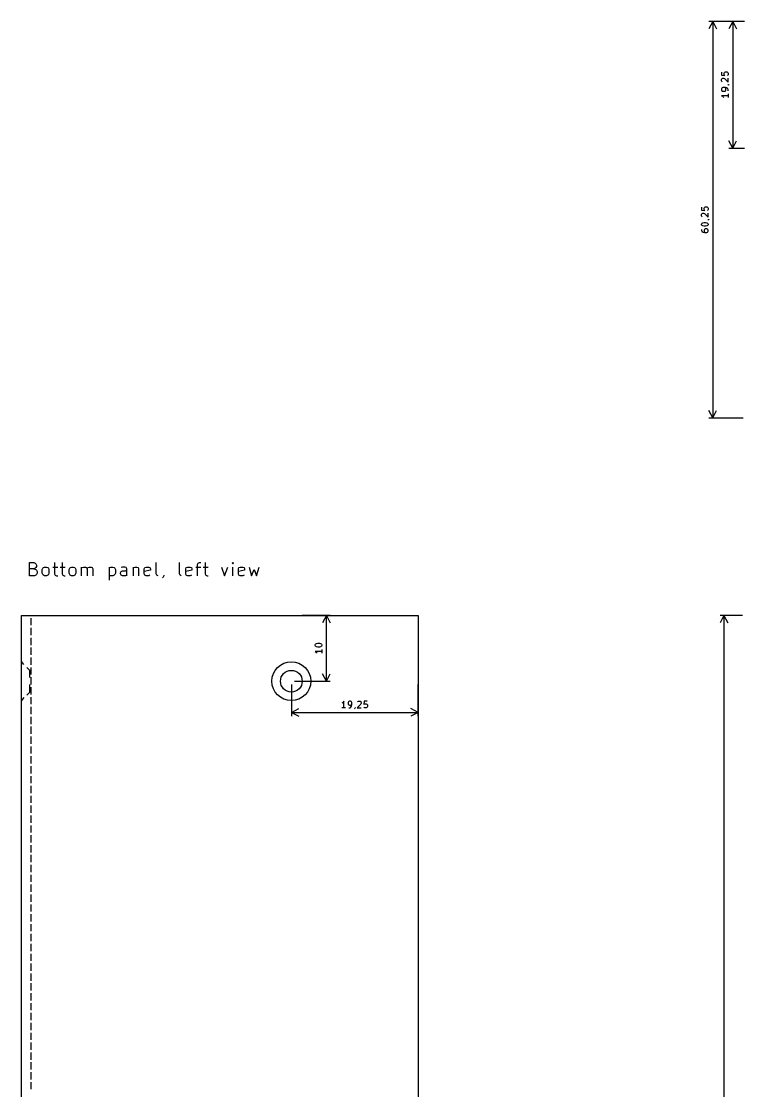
# Model space of a CAD drawing. Header units: millimetres. Extents: x 183 to 663, y -184 to 161.
# Drawn here: x 183.5 to 293.3, y -10.7 to 151.8 of the extents above; entities that cross this region are included whole.
import ezdxf

# ---------------------------------------------------------------- set-up
doc = ezdxf.new("R2010")
doc.units = ezdxf.units.MM
doc.layers.add('User.3', color=254, linetype='CONTINUOUS', true_color=0xb4dbd2)
doc.layers.add('User.4', color=57, linetype='CONTINUOUS', true_color=0x484848)

msp = doc.modelspace()

# ---------------------------------------------------------------- linework, layer by layer
at = {"layer": 'User.3', "linetype": 'CONTINUOUS'}
for p, q in [((288.5, 151.75), (287.913579, 150.623496)), ((293.1, 151.75), (287.91358, 151.75)), ((288.5, 151.75), (288.5, 91.5)), ((288.5, 151.75), (289.086421, 150.623496)), ((291.542001, 151.75), (290.95558, 150.623496)), ((293.342001, 151.75), (290.955581, 151.75)), ((291.542001, 151.75), (291.542001, 132.5)), ((291.542001, 151.75), (292.128422, 150.623496)), ((289.84682, 144.029761), (289.84682, 143.553571)), ((289.84682, 143.553571), (290.32301, 143.505952)), ((289.84682, 142.934523), (289.894439, 143.029761)), ((289.894439, 143.029761), (289.942058, 143.07738)), ((289.942058, 143.07738), (290.037296, 143.124999)), ((290.037296, 143.124999), (290.132534, 143.124999)), ((290.132534, 143.124999), (290.275391, 143.07738)), ((290.227772, 143.886904), (290.275391, 143.982142)), ((290.227772, 143.648809), (290.227772, 143.886904)), ((290.275391, 143.553571), (290.227772, 143.648809)), ((290.275391, 143.982142), (290.32301, 144.029761)), ((290.32301, 143.505952), (290.275391, 143.553571)), ((290.275391, 143.07738), (290.84682, 142.505952)), ((290.32301, 144.029761), (290.418248, 144.07738)), ((290.418248, 144.07738), (290.656343, 144.07738)), ((290.656343, 144.07738), (290.751581, 144.029761)), ((290.751581, 144.029761), (290.799201, 143.982142)), ((290.799201, 143.553571), (290.751581, 143.505952)), ((290.799201, 143.982142), (290.84682, 143.886904)), ((290.84682, 143.648809), (290.799201, 143.553571)), ((290.84682, 143.886904), (290.84682, 143.648809)), ((290.84682, 142.505952), (290.84682, 143.124999)), ((289.84682, 142.696428), (289.84682, 142.934523)), ((289.894439, 142.60119), (289.84682, 142.696428)), ((289.894439, 141.60119), (289.84682, 141.505952)), ((289.84682, 141.505952), (289.84682, 141.315476)), ((289.942058, 142.553571), (289.894439, 142.60119)), ((289.942058, 141.648809), (289.894439, 141.60119)), ((290.037296, 141.696428), (289.942058, 141.648809)), ((290.418248, 141.696428), (290.037296, 141.696428)), ((290.370629, 141.648809), (290.275391, 141.696428)), ((290.418248, 141.60119), (290.370629, 141.648809)), ((290.608724, 141.648809), (290.418248, 141.696428)), ((290.465867, 141.505952), (290.418248, 141.60119)), ((290.465867, 141.315476), (290.465867, 141.505952)), ((290.751581, 141.553571), (290.608724, 141.648809)), ((290.799201, 141.505952), (290.751581, 141.553571)), ((290.799201, 142.172619), (290.84682, 142.172619)), ((290.84682, 141.410714), (290.799201, 141.505952)), ((290.84682, 142.172619), (290.942058, 142.125)), ((290.84682, 141.220238), (290.84682, 141.410714)), ((290.942058, 142.125), (290.989677, 142.077381)), ((289.84682, 141.315476), (289.894439, 141.220238)), ((290.84682, 140.458333), (289.84682, 140.458333)), ((289.84682, 140.458333), (289.989677, 140.363095)), ((289.894439, 141.220238), (289.942058, 141.172619)), ((289.942058, 141.172619), (290.037296, 141.125)), ((289.989677, 140.363095), (290.084915, 140.267857)), ((290.037296, 141.125), (290.275391, 141.125)), ((290.084915, 140.267857), (290.132534, 140.172619)), ((290.275391, 141.125), (290.370629, 141.172619)), ((290.370629, 141.172619), (290.418248, 141.220238)), ((290.418248, 141.220238), (290.465867, 141.315476)), ((290.84682, 140.744047), (290.84682, 140.172619)), ((291.542001, 132.5), (290.95558, 133.626504)), ((291.542001, 132.5), (292.128422, 133.626504)), ((290.955581, 132.5), (293.342001, 132.5)), ((286.804819, 123.529761), (286.804819, 123.053571)), ((287.185771, 123.386904), (287.23339, 123.482142)), ((287.23339, 123.482142), (287.281009, 123.529761)), ((287.281009, 123.529761), (287.376247, 123.57738)), ((287.376247, 123.57738), (287.614342, 123.57738)), ((287.614342, 123.57738), (287.70958, 123.529761)), ((287.70958, 123.529761), (287.7572, 123.482142)), ((287.7572, 123.482142), (287.804819, 123.386904)), ((286.804819, 123.053571), (287.281009, 123.005952)), ((286.804819, 122.434523), (286.852438, 122.529761)), ((286.804819, 122.196428), (286.804819, 122.434523)), ((286.852438, 122.10119), (286.804819, 122.196428)), ((286.852438, 122.529761), (286.900057, 122.57738)), ((286.900057, 122.053571), (286.852438, 122.10119)), ((286.900057, 122.57738), (286.995295, 122.624999)), ((286.995295, 122.624999), (287.090533, 122.624999)), ((287.090533, 122.624999), (287.23339, 122.57738)), ((287.185771, 123.148809), (287.185771, 123.386904)), ((287.23339, 123.053571), (287.185771, 123.148809)), ((287.281009, 123.005952), (287.23339, 123.053571)), ((287.23339, 122.57738), (287.804819, 122.005952)), ((287.7572, 123.053571), (287.70958, 123.005952)), ((287.804819, 123.148809), (287.7572, 123.053571)), ((287.804819, 123.386904), (287.804819, 123.148809)), ((287.804819, 122.005952), (287.804819, 122.624999)), ((286.804819, 120.958333), (286.852438, 121.053571)), ((286.804819, 120.863095), (286.804819, 120.958333)), ((286.852438, 120.767857), (286.804819, 120.863095)), ((286.852438, 121.053571), (286.900057, 121.10119)), ((286.900057, 120.720238), (286.852438, 120.767857)), ((286.900057, 121.10119), (286.995295, 121.148809)), ((286.995295, 120.672619), (286.900057, 120.720238)), ((286.995295, 121.148809), (287.185771, 121.196428)), ((287.185771, 120.625), (286.995295, 120.672619)), ((287.185771, 121.196428), (287.423866, 121.196428)), ((287.423866, 120.625), (287.185771, 120.625)), ((287.376247, 120.244047), (287.281009, 120.196428)), ((287.614342, 120.244047), (287.376247, 120.244047)), ((287.423866, 121.196428), (287.614342, 121.148809)), ((287.614342, 120.672619), (287.423866, 120.625)), ((287.614342, 121.148809), (287.70958, 121.10119)), ((287.70958, 120.720238), (287.614342, 120.672619)), ((287.70958, 120.196428), (287.614342, 120.244047)), ((287.70958, 121.10119), (287.7572, 121.053571)), ((287.7572, 120.767857), (287.70958, 120.720238)), ((287.7572, 121.672619), (287.804819, 121.672619)), ((287.7572, 121.053571), (287.804819, 120.958333)), ((287.804819, 120.863095), (287.7572, 120.767857)), ((287.804819, 121.672619), (287.900057, 121.625)), ((287.804819, 120.958333), (287.804819, 120.863095)), ((287.900057, 121.625), (287.947676, 121.577381)), ((286.804819, 120.148809), (286.804819, 119.958333)), ((286.804819, 119.958333), (286.852438, 119.863095)), ((286.852438, 119.863095), (286.900057, 119.815476)), ((286.900057, 119.815476), (287.042914, 119.720238)), ((287.042914, 119.720238), (287.23339, 119.672619)), ((287.23339, 120.148809), (287.185771, 120.053571)), ((287.185771, 120.053571), (287.185771, 119.863095)), ((287.185771, 119.863095), (287.23339, 119.767857)), ((287.281009, 120.196428), (287.23339, 120.148809)), ((287.23339, 119.767857), (287.281009, 119.720238)), ((287.23339, 119.672619), (287.614342, 119.672619)), ((287.281009, 119.720238), (287.376247, 119.672619)), ((287.614342, 119.672619), (287.70958, 119.720238)), ((287.7572, 120.148809), (287.70958, 120.196428)), ((287.70958, 119.720238), (287.7572, 119.767857)), ((287.804819, 120.053571), (287.7572, 120.148809)), ((287.7572, 119.767857), (287.804819, 119.863095)), ((287.804819, 119.863095), (287.804819, 120.053571)), ((288.5, 91.5), (287.913579, 92.626504)), ((288.5, 91.5), (289.086421, 92.626504)), ((287.91358, 91.5), (293.1, 91.5)), ((184.739347, 67.515561), (184.739347, 69.515561)), ((184.739347, 69.515561), (185.406014, 69.515561)), ((185.406014, 68.56318), (184.739347, 68.56318)), ((185.406014, 69.515561), (185.59649, 69.420323)), ((185.59649, 68.658419), (185.406014, 68.56318)), ((185.406014, 68.56318), (185.691728, 68.467942)), ((185.59649, 69.420323), (185.691728, 69.325085)), ((185.691728, 68.753657), (185.59649, 68.658419)), ((185.691728, 69.325085), (185.786966, 69.134609)), ((185.786966, 68.944133), (185.691728, 68.753657)), ((185.691728, 68.467942), (185.786966, 68.372704)), ((185.786966, 69.134609), (185.786966, 68.944133)), ((185.786966, 68.372704), (185.882204, 68.182228)), ((186.644109, 68.467942), (186.739347, 68.658419)), ((186.644109, 67.896514), (186.644109, 68.467942)), ((186.739347, 68.658419), (186.834585, 68.753657)), ((186.834585, 68.753657), (187.025061, 68.848895)), ((187.025061, 68.848895), (187.310776, 68.848895)), ((187.310776, 68.848895), (187.501252, 68.753657)), ((187.501252, 68.753657), (187.59649, 68.658419)), ((187.59649, 68.658419), (187.691728, 68.467942)), ((187.691728, 68.467942), (187.691728, 67.896514)), ((188.263157, 68.848895), (189.025061, 68.848895)), ((188.548871, 69.515561), (188.548871, 67.801276)), ((189.406014, 68.848895), (190.167918, 68.848895)), ((189.691728, 69.515561), (189.691728, 67.801276)), ((190.739347, 68.467942), (190.834585, 68.658419)), ((190.739347, 67.896514), (190.739347, 68.467942)), ((190.834585, 68.658419), (190.929823, 68.753657)), ((190.929823, 68.753657), (191.120299, 68.848895)), ((191.120299, 68.848895), (191.406014, 68.848895)), ((191.406014, 68.848895), (191.59649, 68.753657)), ((191.59649, 68.753657), (191.691728, 68.658419)), ((191.691728, 68.658419), (191.786966, 68.467942)), ((191.786966, 68.467942), (191.786966, 67.896514)), ((192.644109, 67.515561), (192.644109, 68.848895)), ((192.644109, 68.658419), (192.739347, 68.753657)), ((192.739347, 68.753657), (192.929823, 68.848895)), ((192.929823, 68.848895), (193.215538, 68.848895)), ((193.215538, 68.848895), (193.406014, 68.753657)), ((193.406014, 68.753657), (193.501252, 68.56318)), ((193.501252, 68.56318), (193.59649, 68.753657)), ((193.501252, 68.56318), (193.501252, 67.515561)), ((193.59649, 68.753657), (193.786966, 68.848895)), ((193.786966, 68.848895), (194.07268, 68.848895)), ((194.07268, 68.848895), (194.263157, 68.753657)), ((194.263157, 68.753657), (194.358395, 68.56318)), ((194.358395, 68.56318), (194.358395, 67.515561)), ((196.834586, 68.848895), (196.834586, 66.848895)), ((196.834586, 68.753657), (197.025062, 68.848895)), ((197.025062, 68.848895), (197.406015, 68.848895)), ((197.406015, 68.848895), (197.596491, 68.753657)), ((197.596491, 68.753657), (197.691729, 68.658419)), ((197.691729, 68.658419), (197.786967, 68.467942)), ((197.786967, 68.467942), (197.786967, 67.896514)), ((198.834586, 68.848895), (198.64411, 68.753657)), ((198.64411, 68.182228), (198.834586, 68.277466)), ((199.215539, 68.848895), (198.834586, 68.848895)), ((198.834586, 68.277466), (199.310777, 68.277466)), ((199.406015, 68.753657), (199.215539, 68.848895)), ((199.310777, 68.277466), (199.501253, 68.372704)), ((199.501253, 68.56318), (199.406015, 68.753657)), ((199.501253, 67.515561), (199.501253, 68.56318)), ((200.453634, 68.848895), (200.453634, 67.515561)), ((200.453634, 68.658419), (200.548872, 68.753657)), ((200.548872, 68.753657), (200.739348, 68.848895)), ((200.739348, 68.848895), (201.025063, 68.848895)), ((201.025063, 68.848895), (201.215539, 68.753657)), ((201.215539, 68.753657), (201.310777, 68.56318)), ((201.310777, 68.56318), (201.310777, 67.515561)), ((202.16792, 68.56318), (202.263158, 68.753657)), ((202.16792, 67.801276), (202.16792, 68.56318)), ((203.120301, 68.372704), (202.16792, 68.182228)), ((202.263158, 68.753657), (202.453634, 68.848895)), ((202.453634, 68.848895), (202.834587, 68.848895)), ((202.834587, 68.848895), (203.025063, 68.753657)), ((203.025063, 68.753657), (203.120301, 68.56318)), ((203.120301, 68.56318), (203.120301, 68.372704)), ((203.977444, 67.801276), (203.977444, 69.515561)), ((207.501254, 67.801276), (207.501254, 69.515561)), ((208.453635, 68.56318), (208.548873, 68.753657)), ((208.453635, 67.801276), (208.453635, 68.56318)), ((209.406016, 68.372704), (208.453635, 68.182228)), ((208.548873, 68.753657), (208.739349, 68.848895)), ((208.739349, 68.848895), (209.120302, 68.848895)), ((209.120302, 68.848895), (209.310778, 68.753657)), ((209.310778, 68.753657), (209.406016, 68.56318)), ((209.406016, 68.56318), (209.406016, 68.372704)), ((209.977445, 68.848895), (210.739349, 68.848895)), ((210.263159, 69.229847), (210.358397, 69.420323)), ((210.263159, 67.515561), (210.263159, 69.229847)), ((210.358397, 69.420323), (210.548873, 69.515561)), ((210.548873, 69.515561), (210.739349, 69.515561)), ((211.120302, 68.848895), (211.882206, 68.848895)), ((211.406016, 69.515561), (211.406016, 67.801276)), ((213.882207, 68.848895), (214.358397, 67.515561)), ((214.358397, 67.515561), (214.834588, 68.848895)), ((215.596493, 69.515561), (215.501255, 69.420323)), ((215.501255, 69.420323), (215.596493, 69.325085)), ((215.691731, 69.420323), (215.596493, 69.515561)), ((215.596493, 69.515561), (215.596493, 69.325085)), ((215.596493, 69.325085), (215.691731, 69.420323)), ((215.596493, 67.515561), (215.596493, 68.848895)), ((216.453636, 68.56318), (216.548874, 68.753657)), ((216.453636, 67.801276), (216.453636, 68.56318)), ((217.406017, 68.372704), (216.453636, 68.182228)), ((216.548874, 68.753657), (216.73935, 68.848895)), ((216.73935, 68.848895), (217.120303, 68.848895)), ((217.120303, 68.848895), (217.310779, 68.753657)), ((217.310779, 68.753657), (217.406017, 68.56318)), ((217.406017, 68.56318), (217.406017, 68.372704)), ((218.072684, 68.848895), (218.453636, 67.515561)), ((218.453636, 67.515561), (218.834589, 68.467942)), ((218.834589, 68.467942), (219.215541, 67.515561)), ((219.215541, 67.515561), (219.596493, 68.848895)), ((185.501252, 67.515561), (184.739347, 67.515561)), ((185.691728, 67.6108), (185.501252, 67.515561)), ((185.786966, 67.706038), (185.691728, 67.6108)), ((185.882204, 67.896514), (185.786966, 67.706038)), ((185.882204, 68.182228), (185.882204, 67.896514)), ((186.739347, 67.706038), (186.644109, 67.896514)), ((186.834585, 67.6108), (186.739347, 67.706038)), ((187.025061, 67.515561), (186.834585, 67.6108)), ((187.310776, 67.515561), (187.025061, 67.515561)), ((187.501252, 67.6108), (187.310776, 67.515561)), ((187.59649, 67.706038), (187.501252, 67.6108)), ((187.691728, 67.896514), (187.59649, 67.706038)), ((188.548871, 67.801276), (188.644109, 67.6108)), ((188.644109, 67.6108), (188.834585, 67.515561)), ((188.834585, 67.515561), (189.025061, 67.515561)), ((189.691728, 67.801276), (189.786966, 67.6108)), ((189.786966, 67.6108), (189.977442, 67.515561)), ((189.977442, 67.515561), (190.167918, 67.515561)), ((190.834585, 67.706038), (190.739347, 67.896514)), ((190.929823, 67.6108), (190.834585, 67.706038)), ((191.120299, 67.515561), (190.929823, 67.6108)), ((191.406014, 67.515561), (191.120299, 67.515561)), ((191.59649, 67.6108), (191.406014, 67.515561)), ((191.691728, 67.706038), (191.59649, 67.6108)), ((191.786966, 67.896514), (191.691728, 67.706038)), ((197.025062, 67.515561), (196.834586, 67.6108)), ((197.406015, 67.515561), (197.025062, 67.515561)), ((197.596491, 67.6108), (197.406015, 67.515561)), ((197.691729, 67.706038), (197.596491, 67.6108)), ((197.786967, 67.896514), (197.691729, 67.706038)), ((198.548872, 67.991752), (198.64411, 68.182228)), ((198.548872, 67.801276), (198.548872, 67.991752)), ((198.64411, 67.6108), (198.548872, 67.801276)), ((198.834586, 67.515561), (198.64411, 67.6108)), ((199.310777, 67.515561), (198.834586, 67.515561)), ((199.501253, 67.6108), (199.310777, 67.515561)), ((202.263158, 67.6108), (202.16792, 67.801276)), ((202.453634, 67.515561), (202.263158, 67.6108)), ((202.834587, 67.515561), (202.453634, 67.515561)), ((203.025063, 67.6108), (202.834587, 67.515561)), ((204.072682, 67.6108), (203.977444, 67.801276)), ((204.263158, 67.515561), (204.072682, 67.6108)), ((205.025063, 67.325085), (204.929825, 67.229847)), ((205.120301, 67.515561), (205.025063, 67.325085)), ((205.120301, 67.6108), (205.120301, 67.515561)), ((207.596492, 67.6108), (207.501254, 67.801276)), ((207.786968, 67.515561), (207.596492, 67.6108)), ((208.548873, 67.6108), (208.453635, 67.801276)), ((208.739349, 67.515561), (208.548873, 67.6108)), ((209.120302, 67.515561), (208.739349, 67.515561)), ((209.310778, 67.6108), (209.120302, 67.515561)), ((211.406016, 67.801276), (211.501254, 67.6108)), ((211.501254, 67.6108), (211.69173, 67.515561)), ((211.69173, 67.515561), (211.882206, 67.515561)), ((216.548874, 67.6108), (216.453636, 67.801276)), ((216.73935, 67.515561), (216.548874, 67.6108)), ((217.120303, 67.515561), (216.73935, 67.515561)), ((217.310779, 67.6108), (217.120303, 67.515561)), ((183.5, 61.5), (243.75, 61.5)), ((183.5, -178.5), (183.5, 61.5)), ((184.960498, 61.499997), (184.960498, 61.5)), ((184.960745, 59.999997), (184.960564, 61.099997)), ((230.41642, 61.5), (226.12, 61.5)), ((229.83, 61.5), (229.243579, 60.373496)), ((229.83, 51.5), (229.83, 61.5)), ((229.83, 61.5), (230.416421, 60.373496)), ((243.75, 61.5), (243.75, -178.5)), ((290.2, 61.5), (289.613579, 60.373496)), ((293, 61.5), (289.61358, 61.5)), ((290.2, 61.5), (290.2, -178.5)), ((290.2, 61.5), (290.786421, 60.373496)), ((184.960992, 58.499997), (184.960811, 59.599997)), ((184.961239, 56.999997), (184.961058, 58.099997)), ((228.134819, 57.023809), (228.182438, 57.119047)), ((228.134819, 56.928571), (228.134819, 57.023809)), ((228.182438, 56.833333), (228.134819, 56.928571)), ((228.182438, 57.119047), (228.230057, 57.166666)), ((228.230057, 57.166666), (228.325295, 57.214285)), ((228.325295, 57.214285), (228.515771, 57.261904)), ((228.515771, 57.261904), (228.753866, 57.261904)), ((228.753866, 57.261904), (228.944342, 57.214285)), ((228.944342, 57.214285), (229.03958, 57.166666)), ((229.03958, 57.166666), (229.0872, 57.119047)), ((229.0872, 57.119047), (229.134819, 57.023809)), ((229.134819, 56.928571), (229.0872, 56.833333)), ((229.134819, 57.023809), (229.134819, 56.928571)), ((184.961486, 55.499997), (184.961304, 56.599997)), ((229.134819, 56.023809), (228.134819, 56.023809)), ((228.134819, 56.023809), (228.277676, 55.928571)), ((228.230057, 56.785714), (228.182438, 56.833333)), ((228.325295, 56.738095), (228.230057, 56.785714)), ((228.277676, 55.928571), (228.372914, 55.833333)), ((228.515771, 56.690476), (228.325295, 56.738095)), ((228.372914, 55.833333), (228.420533, 55.738095)), ((228.753866, 56.690476), (228.515771, 56.690476)), ((228.944342, 56.738095), (228.753866, 56.690476)), ((229.03958, 56.785714), (228.944342, 56.738095)), ((229.0872, 56.833333), (229.03958, 56.785714)), ((229.134819, 56.309523), (229.134819, 55.738095)), ((183.880999, 54.036697), (183.5, 54.481196)), ((184.961732, 53.999997), (184.961551, 55.099997)), ((184.769998, 53.147698), (184.325499, 53.592197)), ((184.769998, 53.147698), (184.896998, 53.147698)), ((184.769998, 52.068199), (184.769998, 53.147698)), ((184.833498, 53.147698), (184.769998, 53.147698)), ((184.896998, 53.147698), (184.833498, 53.147698)), ((184.960498, 53.147698), (184.896998, 53.147698)), ((184.961979, 52.499997), (184.961798, 53.599997)), ((184.962226, 50.999997), (184.962045, 52.099997)), ((229.83, 51.5), (229.243579, 52.626504)), ((229.83, 51.5), (230.416421, 52.626504)), ((184.769998, 49.845702), (184.769998, 50.988701)), ((184.962473, 49.499997), (184.962292, 50.599997)), ((224.5, 51), (224.5, 46.18358)), ((225, 51.5), (230.41642, 51.5)), ((243.75, 46.18358), (243.75, 51)), ((183.880999, 49.020203), (183.5, 48.575704)), ((184.769998, 49.845702), (184.325499, 49.401203)), ((184.833498, 49.845702), (184.769998, 49.845702)), ((184.896998, 49.845702), (184.833498, 49.845702)), ((184.960498, 49.845702), (184.896998, 49.845702)), ((184.96272, 47.999997), (184.962539, 49.099997)), ((184.962967, 46.499997), (184.962786, 47.599997)), ((224.5, 46.77), (225.626504, 47.356421)), ((232.267857, 48.227085), (232.172619, 48.179466)), ((232.744047, 47.46518), (232.172619, 47.46518)), ((232.363095, 48.322323), (232.267857, 48.227085)), ((232.458333, 48.46518), (232.363095, 48.322323)), ((232.458333, 47.46518), (232.458333, 48.46518)), ((233.172619, 48.369942), (233.125, 48.274704)), ((233.125, 48.274704), (233.125, 48.036609)), ((233.125, 48.036609), (233.172619, 47.941371)), ((233.220238, 48.417561), (233.172619, 48.369942)), ((233.172619, 47.941371), (233.220238, 47.893752)), ((233.315476, 48.46518), (233.220238, 48.417561)), ((233.220238, 47.893752), (233.315476, 47.846133)), ((233.220238, 47.46518), (233.410714, 47.46518)), ((233.505952, 48.46518), (233.315476, 48.46518)), ((233.315476, 47.846133), (233.505952, 47.846133)), ((233.410714, 47.46518), (233.505952, 47.5128)), ((233.60119, 48.417561), (233.505952, 48.46518)), ((233.505952, 47.846133), (233.60119, 47.893752)), ((233.505952, 47.5128), (233.553571, 47.560419)), ((233.553571, 47.560419), (233.648809, 47.703276)), ((233.648809, 48.369942), (233.60119, 48.417561)), ((233.60119, 47.893752), (233.648809, 47.941371)), ((233.696428, 48.274704), (233.648809, 48.369942)), ((233.648809, 47.941371), (233.696428, 48.036609)), ((233.648809, 47.703276), (233.696428, 47.893752)), ((233.696428, 47.893752), (233.696428, 48.274704)), ((234.125, 47.369942), (234.077381, 47.322323)), ((234.172619, 47.46518), (234.125, 47.369942)), ((234.172619, 47.5128), (234.172619, 47.46518)), ((235.07738, 48.036609), (234.505952, 47.46518)), ((234.505952, 47.46518), (235.124999, 47.46518)), ((234.553571, 48.369942), (234.60119, 48.417561)), ((234.60119, 48.417561), (234.696428, 48.46518)), ((234.696428, 48.46518), (234.934523, 48.46518)), ((234.934523, 48.46518), (235.029761, 48.417561)), ((235.029761, 48.417561), (235.07738, 48.369942)), ((235.07738, 48.369942), (235.124999, 48.274704)), ((235.124999, 48.179466), (235.07738, 48.036609)), ((235.124999, 48.274704), (235.124999, 48.179466)), ((235.553571, 48.46518), (235.505952, 47.98899)), ((235.505952, 47.98899), (235.553571, 48.036609)), ((235.553571, 47.5128), (235.505952, 47.560419)), ((236.029761, 48.46518), (235.553571, 48.46518)), ((235.553571, 48.036609), (235.648809, 48.084228)), ((235.648809, 47.46518), (235.553571, 47.5128)), ((235.648809, 48.084228), (235.886904, 48.084228)), ((235.886904, 47.46518), (235.648809, 47.46518)), ((235.886904, 48.084228), (235.982142, 48.036609)), ((235.982142, 47.5128), (235.886904, 47.46518)), ((235.982142, 48.036609), (236.029761, 47.98899)), ((236.029761, 47.560419), (235.982142, 47.5128)), ((236.029761, 47.98899), (236.07738, 47.893752)), ((236.07738, 47.655657), (236.029761, 47.560419)), ((236.07738, 47.893752), (236.07738, 47.655657)), ((243.75, 46.77), (242.623496, 47.356421)), ((184.963214, 44.999997), (184.963033, 46.099997)), ((224.5, 46.77), (243.75, 46.77)), ((224.5, 46.77), (225.626504, 46.183579)), ((243.75, 46.77), (242.623496, 46.183579)), ((184.963461, 43.499997), (184.96328, 44.599997)), ((184.963708, 41.999997), (184.963526, 43.099997)), ((184.963954, 40.499997), (184.963773, 41.599997)), ((184.964201, 38.999997), (184.96402, 40.099997)), ((184.964448, 37.499997), (184.964267, 38.599997)), ((184.964695, 35.999997), (184.964514, 37.099997)), ((184.964942, 34.499997), (184.964761, 35.599997)), ((184.965189, 32.999997), (184.965008, 34.099997)), ((184.965436, 31.499997), (184.965255, 32.599997)), ((184.965683, 29.999997), (184.965502, 31.099997)), ((184.96593, 28.499997), (184.965748, 29.599997)), ((184.966176, 26.999997), (184.965995, 28.099997)), ((184.966423, 25.499997), (184.966242, 26.599997)), ((184.96667, 23.999997), (184.966489, 25.099997)), ((184.966917, 22.499997), (184.966736, 23.599997)), ((184.967164, 20.999997), (184.966983, 22.099997)), ((184.967411, 19.499997), (184.96723, 20.599997)), ((184.967658, 17.999997), (184.967477, 19.099997)), ((184.967905, 16.499997), (184.967724, 17.599997)), ((184.968152, 14.999997), (184.96797, 16.099997)), ((184.968398, 13.499997), (184.968217, 14.599997)), ((184.968645, 11.999997), (184.968464, 13.099997)), ((184.968892, 10.499997), (184.968711, 11.599997)), ((184.969139, 8.999997), (184.968958, 10.099997)), ((184.969386, 7.499997), (184.969205, 8.599997)), ((184.969633, 5.999998), (184.969452, 7.099997)), ((184.96988, 4.499998), (184.969699, 5.599998)), ((184.970127, 2.999998), (184.969946, 4.099998)), ((184.970374, 1.499998), (184.970192, 2.599998)), ((184.97062, -0.000002), (184.970439, 1.099998)), ((184.970867, -1.500002), (184.970686, -0.400002)), ((184.971114, -3.000002), (184.970933, -1.900002)), ((184.971361, -4.500002), (184.97118, -3.400002)), ((184.971608, -6.000002), (184.971427, -4.900002)), ((184.971855, -7.500002), (184.971674, -6.400002)), ((184.972102, -9.000002), (184.971921, -7.900002)), ((184.972349, -10.500002), (184.972168, -9.400002))]:
    msp.add_line(p, q, dxfattribs=at)
at = {"layer": 'User.3'}
for radius in [2.95, 1.65]:
    msp.add_circle((224.5, 51.5), radius, dxfattribs=at)
at = {"layer": 'User.4', "linetype": 'CONTINUOUS'}
for p, q in [((184.739347, 67.515561), (184.739347, 69.515561)), ((184.739347, 69.515561), (185.406014, 69.515561)), ((185.406014, 68.56318), (184.739347, 68.56318)), ((185.406014, 69.515561), (185.59649, 69.420323)), ((185.59649, 68.658419), (185.406014, 68.56318)), ((185.406014, 68.56318), (185.691728, 68.467942)), ((185.59649, 69.420323), (185.691728, 69.325085)), ((185.691728, 68.753657), (185.59649, 68.658419)), ((185.691728, 69.325085), (185.786966, 69.134609)), ((185.786966, 68.944133), (185.691728, 68.753657)), ((185.691728, 68.467942), (185.786966, 68.372704)), ((185.786966, 69.134609), (185.786966, 68.944133)), ((185.786966, 68.372704), (185.882204, 68.182228)), ((186.644109, 68.467942), (186.739347, 68.658419)), ((186.644109, 67.896514), (186.644109, 68.467942)), ((186.739347, 68.658419), (186.834585, 68.753657)), ((186.834585, 68.753657), (187.025061, 68.848895)), ((187.025061, 68.848895), (187.310776, 68.848895)), ((187.310776, 68.848895), (187.501252, 68.753657)), ((187.501252, 68.753657), (187.59649, 68.658419)), ((187.59649, 68.658419), (187.691728, 68.467942)), ((187.691728, 68.467942), (187.691728, 67.896514)), ((188.263157, 68.848895), (189.025061, 68.848895)), ((188.548871, 69.515561), (188.548871, 67.801276)), ((189.406014, 68.848895), (190.167918, 68.848895)), ((189.691728, 69.515561), (189.691728, 67.801276)), ((190.739347, 68.467942), (190.834585, 68.658419)), ((190.739347, 67.896514), (190.739347, 68.467942)), ((190.834585, 68.658419), (190.929823, 68.753657)), ((190.929823, 68.753657), (191.120299, 68.848895)), ((191.120299, 68.848895), (191.406014, 68.848895)), ((191.406014, 68.848895), (191.59649, 68.753657)), ((191.59649, 68.753657), (191.691728, 68.658419)), ((191.691728, 68.658419), (191.786966, 68.467942)), ((191.786966, 68.467942), (191.786966, 67.896514)), ((192.644109, 67.515561), (192.644109, 68.848895)), ((192.644109, 68.658419), (192.739347, 68.753657)), ((192.739347, 68.753657), (192.929823, 68.848895)), ((192.929823, 68.848895), (193.215538, 68.848895)), ((193.215538, 68.848895), (193.406014, 68.753657)), ((193.406014, 68.753657), (193.501252, 68.56318)), ((193.501252, 68.56318), (193.59649, 68.753657)), ((193.501252, 68.56318), (193.501252, 67.515561)), ((193.59649, 68.753657), (193.786966, 68.848895)), ((193.786966, 68.848895), (194.07268, 68.848895)), ((194.07268, 68.848895), (194.263157, 68.753657)), ((194.263157, 68.753657), (194.358395, 68.56318)), ((194.358395, 68.56318), (194.358395, 67.515561)), ((196.834586, 68.848895), (196.834586, 66.848895)), ((196.834586, 68.753657), (197.025062, 68.848895)), ((197.025062, 68.848895), (197.406015, 68.848895)), ((197.406015, 68.848895), (197.596491, 68.753657)), ((197.596491, 68.753657), (197.691729, 68.658419)), ((197.691729, 68.658419), (197.786967, 68.467942)), ((197.786967, 68.467942), (197.786967, 67.896514)), ((198.834586, 68.848895), (198.64411, 68.753657)), ((198.64411, 68.182228), (198.834586, 68.277466)), ((199.215539, 68.848895), (198.834586, 68.848895)), ((198.834586, 68.277466), (199.310777, 68.277466)), ((199.406015, 68.753657), (199.215539, 68.848895)), ((199.310777, 68.277466), (199.501253, 68.372704)), ((199.501253, 68.56318), (199.406015, 68.753657)), ((199.501253, 67.515561), (199.501253, 68.56318)), ((200.453634, 68.848895), (200.453634, 67.515561)), ((200.453634, 68.658419), (200.548872, 68.753657)), ((200.548872, 68.753657), (200.739348, 68.848895)), ((200.739348, 68.848895), (201.025063, 68.848895)), ((201.025063, 68.848895), (201.215539, 68.753657)), ((201.215539, 68.753657), (201.310777, 68.56318)), ((201.310777, 68.56318), (201.310777, 67.515561)), ((202.16792, 68.56318), (202.263158, 68.753657)), ((202.16792, 67.801276), (202.16792, 68.56318)), ((203.120301, 68.372704), (202.16792, 68.182228)), ((202.263158, 68.753657), (202.453634, 68.848895)), ((202.453634, 68.848895), (202.834587, 68.848895)), ((202.834587, 68.848895), (203.025063, 68.753657)), ((203.025063, 68.753657), (203.120301, 68.56318)), ((203.120301, 68.56318), (203.120301, 68.372704)), ((203.977444, 67.801276), (203.977444, 69.515561)), ((207.501254, 67.801276), (207.501254, 69.515561)), ((208.453635, 68.56318), (208.548873, 68.753657)), ((208.453635, 67.801276), (208.453635, 68.56318)), ((209.406016, 68.372704), (208.453635, 68.182228)), ((208.548873, 68.753657), (208.739349, 68.848895)), ((208.739349, 68.848895), (209.120302, 68.848895)), ((209.120302, 68.848895), (209.310778, 68.753657)), ((209.310778, 68.753657), (209.406016, 68.56318)), ((209.406016, 68.56318), (209.406016, 68.372704)), ((209.977445, 68.848895), (210.739349, 68.848895)), ((210.263159, 69.229847), (210.358397, 69.420323)), ((210.263159, 67.515561), (210.263159, 69.229847)), ((210.358397, 69.420323), (210.548873, 69.515561)), ((210.548873, 69.515561), (210.739349, 69.515561)), ((211.120302, 68.848895), (211.882206, 68.848895)), ((211.406016, 69.515561), (211.406016, 67.801276)), ((213.882207, 68.848895), (214.358397, 67.515561)), ((214.358397, 67.515561), (214.834588, 68.848895)), ((215.596493, 69.515561), (215.501255, 69.420323)), ((215.501255, 69.420323), (215.596493, 69.325085)), ((215.691731, 69.420323), (215.596493, 69.515561)), ((215.596493, 69.515561), (215.596493, 69.325085)), ((215.596493, 69.325085), (215.691731, 69.420323)), ((215.596493, 67.515561), (215.596493, 68.848895)), ((216.453636, 68.56318), (216.548874, 68.753657)), ((216.453636, 67.801276), (216.453636, 68.56318)), ((217.406017, 68.372704), (216.453636, 68.182228)), ((216.548874, 68.753657), (216.73935, 68.848895)), ((216.73935, 68.848895), (217.120303, 68.848895)), ((217.120303, 68.848895), (217.310779, 68.753657)), ((217.310779, 68.753657), (217.406017, 68.56318)), ((217.406017, 68.56318), (217.406017, 68.372704)), ((218.072684, 68.848895), (218.453636, 67.515561)), ((218.453636, 67.515561), (218.834589, 68.467942)), ((218.834589, 68.467942), (219.215541, 67.515561)), ((219.215541, 67.515561), (219.596493, 68.848895)), ((185.501252, 67.515561), (184.739347, 67.515561)), ((185.691728, 67.6108), (185.501252, 67.515561)), ((185.786966, 67.706038), (185.691728, 67.6108)), ((185.882204, 67.896514), (185.786966, 67.706038)), ((185.882204, 68.182228), (185.882204, 67.896514)), ((186.739347, 67.706038), (186.644109, 67.896514)), ((186.834585, 67.6108), (186.739347, 67.706038)), ((187.025061, 67.515561), (186.834585, 67.6108)), ((187.310776, 67.515561), (187.025061, 67.515561)), ((187.501252, 67.6108), (187.310776, 67.515561)), ((187.59649, 67.706038), (187.501252, 67.6108)), ((187.691728, 67.896514), (187.59649, 67.706038)), ((188.548871, 67.801276), (188.644109, 67.6108)), ((188.644109, 67.6108), (188.834585, 67.515561)), ((188.834585, 67.515561), (189.025061, 67.515561)), ((189.691728, 67.801276), (189.786966, 67.6108)), ((189.786966, 67.6108), (189.977442, 67.515561)), ((189.977442, 67.515561), (190.167918, 67.515561)), ((190.834585, 67.706038), (190.739347, 67.896514)), ((190.929823, 67.6108), (190.834585, 67.706038)), ((191.120299, 67.515561), (190.929823, 67.6108)), ((191.406014, 67.515561), (191.120299, 67.515561)), ((191.59649, 67.6108), (191.406014, 67.515561)), ((191.691728, 67.706038), (191.59649, 67.6108)), ((191.786966, 67.896514), (191.691728, 67.706038)), ((197.025062, 67.515561), (196.834586, 67.6108)), ((197.406015, 67.515561), (197.025062, 67.515561)), ((197.596491, 67.6108), (197.406015, 67.515561)), ((197.691729, 67.706038), (197.596491, 67.6108)), ((197.786967, 67.896514), (197.691729, 67.706038)), ((198.548872, 67.991752), (198.64411, 68.182228)), ((198.548872, 67.801276), (198.548872, 67.991752)), ((198.64411, 67.6108), (198.548872, 67.801276)), ((198.834586, 67.515561), (198.64411, 67.6108)), ((199.310777, 67.515561), (198.834586, 67.515561)), ((199.501253, 67.6108), (199.310777, 67.515561)), ((202.263158, 67.6108), (202.16792, 67.801276)), ((202.453634, 67.515561), (202.263158, 67.6108)), ((202.834587, 67.515561), (202.453634, 67.515561)), ((203.025063, 67.6108), (202.834587, 67.515561)), ((204.072682, 67.6108), (203.977444, 67.801276)), ((204.263158, 67.515561), (204.072682, 67.6108)), ((205.025063, 67.325085), (204.929825, 67.229847)), ((205.120301, 67.515561), (205.025063, 67.325085)), ((205.120301, 67.6108), (205.120301, 67.515561)), ((207.596492, 67.6108), (207.501254, 67.801276)), ((207.786968, 67.515561), (207.596492, 67.6108)), ((208.548873, 67.6108), (208.453635, 67.801276)), ((208.739349, 67.515561), (208.548873, 67.6108)), ((209.120302, 67.515561), (208.739349, 67.515561)), ((209.310778, 67.6108), (209.120302, 67.515561)), ((211.406016, 67.801276), (211.501254, 67.6108)), ((211.501254, 67.6108), (211.69173, 67.515561)), ((211.69173, 67.515561), (211.882206, 67.515561)), ((216.548874, 67.6108), (216.453636, 67.801276)), ((216.73935, 67.515561), (216.548874, 67.6108)), ((217.120303, 67.515561), (216.73935, 67.515561)), ((217.310779, 67.6108), (217.120303, 67.515561)), ((183.5, 61.5), (243.75, 61.5)), ((183.5, -178.5), (183.5, 61.5)), ((184.960498, 61.499997), (184.960498, 61.5)), ((184.960745, 59.999997), (184.960564, 61.099997)), ((243.75, 61.5), (243.75, -178.5)), ((184.960992, 58.499997), (184.960811, 59.599997)), ((184.961239, 56.999997), (184.961058, 58.099997)), ((184.961486, 55.499997), (184.961304, 56.599997)), ((183.880999, 54.036697), (183.5, 54.481196)), ((184.961732, 53.999997), (184.961551, 55.099997)), ((184.769998, 53.147698), (184.325499, 53.592197)), ((184.769998, 53.147698), (184.896998, 53.147698)), ((184.769998, 52.068199), (184.769998, 53.147698)), ((184.833498, 53.147698), (184.769998, 53.147698)), ((184.896998, 53.147698), (184.833498, 53.147698)), ((184.960498, 53.147698), (184.896998, 53.147698)), ((184.961979, 52.499997), (184.961798, 53.599997)), ((184.962226, 50.999997), (184.962045, 52.099997)), ((184.769998, 49.845702), (184.769998, 50.988701)), ((184.962473, 49.499997), (184.962292, 50.599997)), ((183.880999, 49.020203), (183.5, 48.575704)), ((184.769998, 49.845702), (184.325499, 49.401203)), ((184.833498, 49.845702), (184.769998, 49.845702)), ((184.896998, 49.845702), (184.833498, 49.845702)), ((184.960498, 49.845702), (184.896998, 49.845702)), ((184.96272, 47.999997), (184.962539, 49.099997)), ((184.962967, 46.499997), (184.962786, 47.599997)), ((184.963214, 44.999997), (184.963033, 46.099997)), ((184.963461, 43.499997), (184.96328, 44.599997)), ((184.963708, 41.999997), (184.963526, 43.099997)), ((184.963954, 40.499997), (184.963773, 41.599997)), ((184.964201, 38.999997), (184.96402, 40.099997)), ((184.964448, 37.499997), (184.964267, 38.599997)), ((184.964695, 35.999997), (184.964514, 37.099997)), ((184.964942, 34.499997), (184.964761, 35.599997)), ((184.965189, 32.999997), (184.965008, 34.099997)), ((184.965436, 31.499997), (184.965255, 32.599997)), ((184.965683, 29.999997), (184.965502, 31.099997)), ((184.96593, 28.499997), (184.965748, 29.599997)), ((184.966176, 26.999997), (184.965995, 28.099997)), ((184.966423, 25.499997), (184.966242, 26.599997)), ((184.96667, 23.999997), (184.966489, 25.099997)), ((184.966917, 22.499997), (184.966736, 23.599997)), ((184.967164, 20.999997), (184.966983, 22.099997)), ((184.967411, 19.499997), (184.96723, 20.599997)), ((184.967658, 17.999997), (184.967477, 19.099997)), ((184.967905, 16.499997), (184.967724, 17.599997)), ((184.968152, 14.999997), (184.96797, 16.099997)), ((184.968398, 13.499997), (184.968217, 14.599997)), ((184.968645, 11.999997), (184.968464, 13.099997)), ((184.968892, 10.499997), (184.968711, 11.599997)), ((184.969139, 8.999997), (184.968958, 10.099997)), ((184.969386, 7.499997), (184.969205, 8.599997)), ((184.969633, 5.999998), (184.969452, 7.099997)), ((184.96988, 4.499998), (184.969699, 5.599998)), ((184.970127, 2.999998), (184.969946, 4.099998)), ((184.970374, 1.499998), (184.970192, 2.599998)), ((184.97062, -0.000002), (184.970439, 1.099998)), ((184.970867, -1.500002), (184.970686, -0.400002)), ((184.971114, -3.000002), (184.970933, -1.900002)), ((184.971361, -4.500002), (184.97118, -3.400002)), ((184.971608, -6.000002), (184.971427, -4.900002)), ((184.971855, -7.500002), (184.971674, -6.400002)), ((184.972102, -9.000002), (184.971921, -7.900002)), ((184.972349, -10.500002), (184.972168, -9.400002))]:
    msp.add_line(p, q, dxfattribs=at)
at = {"layer": 'User.4'}
for radius in [2.95, 1.65]:
    msp.add_circle((224.5, 51.5), radius, dxfattribs=at)

doc.saveas('drawing.dxf')
